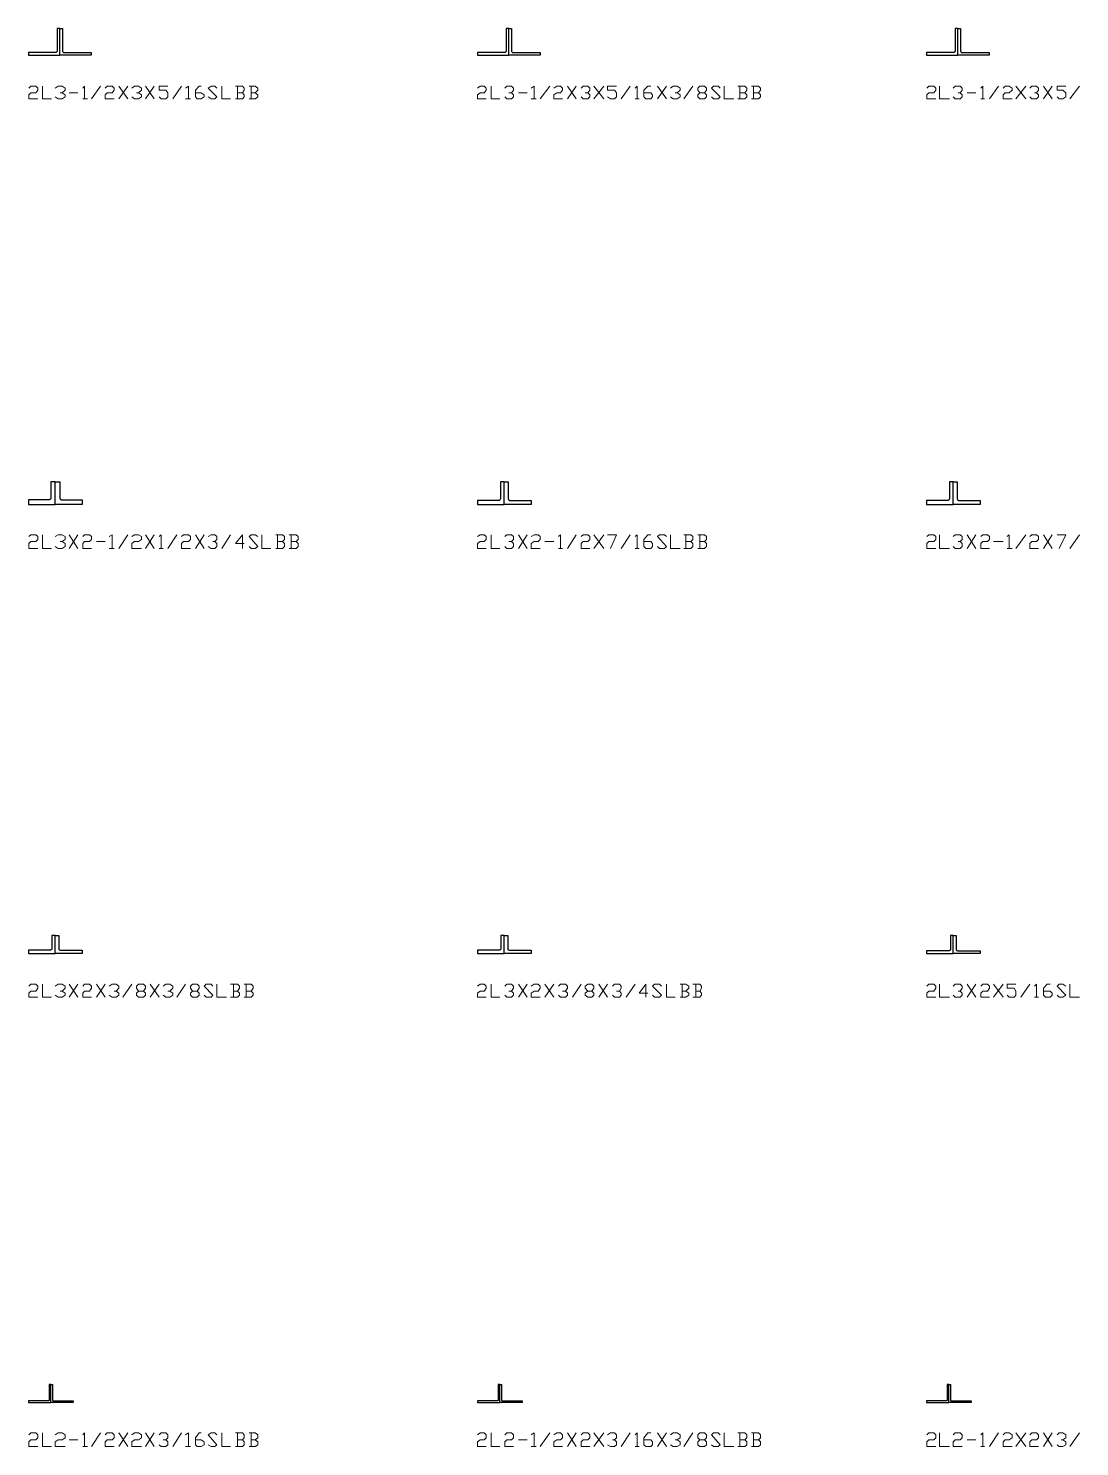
# Model space of a CAD drawing. Header units: inches. Extents: x 0 to 985, y -1555 to 12.
# Drawn here: x 500 to 617.1, y -1554.9 to -1397 of the extents above; entities that cross this region are included whole.
import ezdxf

# ---------------------------------------------------------------- set-up
doc = ezdxf.new("R2010")
doc.units = ezdxf.units.IN
doc.header["$MEASUREMENT"] = 0
doc.layers.add('AISC_STEEL', color=7, linetype='Continuous')

msp = doc.modelspace()

# ---------------------------------------------------------------- linework, layer by layer
at = {"color": 3, "lineweight": 0}
for points in [[(500.06, -1403.65), (500.27, -1403.43), (500.82, -1403.43), (501.04, -1403.65), (501.04, -1403.87), (500.82, -1404.19), (500.27, -1404.19), (500.06, -1404.41), (500.06, -1404.85), (501.04, -1404.85)], [(501.58, -1403.43), (501.58, -1404.85), (502.56, -1404.85)], [(503, -1403.65), (503.33, -1403.43), (503.76, -1403.43), (504.09, -1403.65), (504.09, -1403.87), (503.76, -1404.19), (503.55, -1404.19)], [(506.05, -1403.65), (506.27, -1403.43), (506.27, -1404.85)], [(507.04, -1404.85), (508.02, -1403.43)], [(508.56, -1403.65), (508.78, -1403.43), (509.33, -1403.43), (509.54, -1403.65), (509.54, -1403.87), (509.33, -1404.19), (508.78, -1404.19), (508.56, -1404.41), (508.56, -1404.85), (509.54, -1404.85)], [(510.09, -1404.85), (511.07, -1403.43)], [(510.09, -1403.43), (511.07, -1404.85)], [(511.51, -1403.65), (511.83, -1403.43), (512.27, -1403.43), (512.6, -1403.65), (512.6, -1403.87), (512.27, -1404.19), (512.05, -1404.19)], [(513.03, -1404.85), (514.02, -1403.43)], [(513.03, -1403.43), (514.02, -1404.85)], [(514.56, -1404.63), (514.78, -1404.85), (515.32, -1404.85), (515.54, -1404.63), (515.54, -1404.19), (515.32, -1403.87), (514.56, -1403.87), (514.56, -1403.43), (515.54, -1403.43)], [(516.09, -1404.85), (517.07, -1403.43)], [(517.5, -1403.65), (517.83, -1403.43), (517.83, -1404.85)], [(518.6, -1404.19), (519.25, -1404.19), (519.58, -1404.41), (519.58, -1404.63), (519.25, -1404.85), (518.81, -1404.85), (518.6, -1404.63), (518.6, -1403.87), (519.03, -1403.43), (519.25, -1403.43)], [(520.01, -1404.63), (520.34, -1404.85), (520.78, -1404.85), (520.99, -1404.63), (520.01, -1403.65), (520.34, -1403.43), (520.78, -1403.43), (520.99, -1403.65)], [(521.54, -1403.43), (521.54, -1404.85), (522.52, -1404.85)], [(523.83, -1404.19), (524.05, -1403.87), (524.05, -1403.65), (523.83, -1403.43), (523.07, -1403.43)], [(523.28, -1403.43), (523.28, -1404.85)], [(525.25, -1404.19), (525.57, -1403.87), (525.57, -1403.65), (525.25, -1403.43), (524.59, -1403.43)], [(524.81, -1403.43), (524.81, -1404.85)], [(550, -1403.65), (550.33, -1403.43), (550.77, -1403.43), (550.98, -1403.65), (550.98, -1403.87), (550.77, -1404.19), (550.33, -1404.19), (550, -1404.41), (550, -1404.85), (550.98, -1404.85)], [(551.53, -1403.43), (551.53, -1404.85), (552.51, -1404.85)], [(553.06, -1403.65), (553.27, -1403.43), (553.82, -1403.43), (554.04, -1403.65), (554.04, -1403.87), (553.82, -1404.19), (553.49, -1404.19)], [(556, -1403.65), (556.33, -1403.43), (556.33, -1404.85)], [(556.98, -1404.85), (558.07, -1403.43)], [(558.51, -1403.65), (558.84, -1403.43), (559.27, -1403.43), (559.49, -1403.65), (559.49, -1403.87), (559.27, -1404.19), (558.84, -1404.19), (558.51, -1404.41), (558.51, -1404.85), (559.49, -1404.85)], [(560.03, -1404.85), (561.02, -1403.43)], [(560.03, -1403.43), (561.02, -1404.85)], [(561.56, -1403.65), (561.78, -1403.43), (562.32, -1403.43), (562.54, -1403.65), (562.54, -1403.87), (562.32, -1404.19), (562, -1404.19)], [(562.98, -1404.85), (564.07, -1403.43)], [(562.98, -1403.43), (564.07, -1404.85)], [(564.51, -1404.63), (564.83, -1404.85), (565.27, -1404.85), (565.49, -1404.63), (565.49, -1404.19), (565.27, -1403.87), (564.51, -1403.87), (564.51, -1403.43), (565.49, -1403.43)], [(566.03, -1404.85), (567.01, -1403.43)], [(567.56, -1403.65), (567.78, -1403.43), (567.78, -1404.85)], [(568.54, -1404.19), (569.3, -1404.19), (569.52, -1404.41), (569.52, -1404.63), (569.3, -1404.85), (568.76, -1404.85), (568.54, -1404.63), (568.54, -1403.87), (568.98, -1403.43), (569.3, -1403.43)], [(570.07, -1404.85), (571.05, -1403.43)], [(570.07, -1403.43), (571.05, -1404.85)], [(571.49, -1403.65), (571.81, -1403.43), (572.25, -1403.43), (572.58, -1403.65), (572.58, -1403.87), (572.25, -1404.19), (572.03, -1404.19)], [(573.01, -1404.85), (573.99, -1403.43)], [(575.3, -1404.19), (575.52, -1404.41), (575.52, -1404.63), (575.3, -1404.85), (574.76, -1404.85), (574.54, -1404.63), (574.54, -1404.41), (574.76, -1404.19), (575.3, -1404.19), (575.52, -1403.87), (575.52, -1403.65), (575.3, -1403.43), (574.76, -1403.43), (574.54, -1403.65), (574.54, -1403.87), (574.76, -1404.19)], [(576.07, -1404.63), (576.28, -1404.85), (576.83, -1404.85), (577.05, -1404.63), (576.07, -1403.65), (576.28, -1403.43), (576.83, -1403.43), (577.05, -1403.65)], [(577.48, -1403.43), (577.48, -1404.85), (578.57, -1404.85)], [(579.77, -1404.19), (579.99, -1403.87), (579.99, -1403.65), (579.77, -1403.43), (579.01, -1403.43)], [(579.23, -1403.43), (579.23, -1404.85)], [(581.3, -1404.19), (581.52, -1403.87), (581.52, -1403.65), (581.3, -1403.43), (580.54, -1403.43)], [(580.75, -1403.43), (580.75, -1404.85)], [(600.06, -1403.65), (600.27, -1403.43), (600.82, -1403.43), (601.04, -1403.65), (601.04, -1403.87), (600.82, -1404.19), (600.27, -1404.19), (600.06, -1404.41), (600.06, -1404.85), (601.04, -1404.85)], [(601.47, -1403.43), (601.47, -1404.85), (602.56, -1404.85)], [(603, -1403.65), (603.22, -1403.43), (603.76, -1403.43), (603.98, -1403.65), (603.98, -1403.87), (603.76, -1404.19), (603.55, -1404.19)], [(606.05, -1403.65), (606.27, -1403.43), (606.27, -1404.85)], [(607.04, -1404.85), (608.02, -1403.43)], [(608.56, -1403.65), (608.78, -1403.43), (609.22, -1403.43), (609.54, -1403.65), (609.54, -1403.87), (609.22, -1404.19), (608.78, -1404.19), (608.56, -1404.41), (608.56, -1404.85), (609.54, -1404.85)], [(609.98, -1404.85), (611.07, -1403.43)], [(609.98, -1403.43), (611.07, -1404.85)], [(611.51, -1403.65), (611.73, -1403.43), (612.27, -1403.43), (612.49, -1403.65), (612.49, -1403.87), (612.27, -1404.19), (612.05, -1404.19)], [(613.03, -1404.85), (614.02, -1403.43)], [(613.03, -1403.43), (614.02, -1404.85)], [(614.56, -1404.63), (614.78, -1404.85), (615.21, -1404.85), (615.54, -1404.63), (615.54, -1404.19), (615.21, -1403.87), (614.56, -1403.87), (614.56, -1403.43), (615.54, -1403.43)], [(615.98, -1404.85), (617.07, -1403.43)], [(503.76, -1404.19), (504.09, -1404.41), (504.09, -1404.63), (503.76, -1404.85), (503.33, -1404.85), (503, -1404.63)], [(504.53, -1404.19), (505.51, -1404.19)], [(506.05, -1404.85), (506.6, -1404.85)], [(512.27, -1404.19), (512.6, -1404.41), (512.6, -1404.63), (512.27, -1404.85), (511.83, -1404.85), (511.51, -1404.63)], [(517.5, -1404.85), (518.05, -1404.85)], [(523.07, -1404.85), (523.83, -1404.85), (524.05, -1404.63), (524.05, -1404.41), (523.83, -1404.19), (523.28, -1404.19)], [(524.59, -1404.85), (525.25, -1404.85), (525.57, -1404.63), (525.57, -1404.41), (525.25, -1404.19), (524.81, -1404.19)], [(553.82, -1404.19), (554.04, -1404.41), (554.04, -1404.63), (553.82, -1404.85), (553.27, -1404.85), (553.06, -1404.63)], [(554.58, -1404.19), (555.56, -1404.19)], [(556, -1404.85), (556.55, -1404.85)], [(562.32, -1404.19), (562.54, -1404.41), (562.54, -1404.63), (562.32, -1404.85), (561.78, -1404.85), (561.56, -1404.63)], [(567.56, -1404.85), (568, -1404.85)], [(572.25, -1404.19), (572.58, -1404.41), (572.58, -1404.63), (572.25, -1404.85), (571.81, -1404.85), (571.49, -1404.63)], [(579.01, -1404.85), (579.77, -1404.85), (579.99, -1404.63), (579.99, -1404.41), (579.77, -1404.19), (579.23, -1404.19)], [(580.54, -1404.85), (581.3, -1404.85), (581.52, -1404.63), (581.52, -1404.41), (581.3, -1404.19), (580.75, -1404.19)], [(603.76, -1404.19), (603.98, -1404.41), (603.98, -1404.63), (603.76, -1404.85), (603.22, -1404.85), (603, -1404.63)], [(604.53, -1404.19), (605.51, -1404.19)], [(606.05, -1404.85), (606.49, -1404.85)], [(612.27, -1404.19), (612.49, -1404.41), (612.49, -1404.63), (612.27, -1404.85), (611.73, -1404.85), (611.51, -1404.63)], [(500.06, -1453.59), (500.27, -1453.38), (500.82, -1453.38), (501.04, -1453.59), (501.04, -1453.92), (500.82, -1454.14), (500.27, -1454.14), (500.06, -1454.36), (500.06, -1454.9), (501.04, -1454.9)], [(501.58, -1453.38), (501.58, -1454.9), (502.56, -1454.9)], [(503, -1453.59), (503.33, -1453.38), (503.76, -1453.38), (504.09, -1453.59), (504.09, -1453.92), (503.76, -1454.14), (503.55, -1454.14)], [(503.76, -1454.14), (504.09, -1454.36), (504.09, -1454.69), (503.76, -1454.9), (503.33, -1454.9), (503, -1454.69)], [(504.53, -1454.9), (505.51, -1453.38)], [(504.53, -1453.38), (505.51, -1454.9)], [(506.05, -1453.59), (506.27, -1453.38), (506.82, -1453.38), (507.04, -1453.59), (507.04, -1453.92), (506.82, -1454.14), (506.27, -1454.14), (506.05, -1454.36), (506.05, -1454.9), (507.04, -1454.9)], [(507.58, -1454.14), (508.56, -1454.14)], [(509, -1453.59), (509.33, -1453.38), (509.33, -1454.9)], [(510.09, -1454.9), (511.07, -1453.38)], [(511.51, -1453.59), (511.83, -1453.38), (512.27, -1453.38), (512.6, -1453.59), (512.6, -1453.92), (512.27, -1454.14), (511.83, -1454.14), (511.51, -1454.36), (511.51, -1454.9), (512.6, -1454.9)], [(513.03, -1454.9), (514.02, -1453.38)], [(513.03, -1453.38), (514.02, -1454.9)], [(514.56, -1453.59), (514.78, -1453.38), (514.78, -1454.9)], [(515.54, -1454.9), (516.52, -1453.38)], [(517.07, -1453.59), (517.29, -1453.38), (517.83, -1453.38), (518.05, -1453.59), (518.05, -1453.92), (517.83, -1454.14), (517.29, -1454.14), (517.07, -1454.36), (517.07, -1454.9), (518.05, -1454.9)], [(518.6, -1454.9), (519.58, -1453.38)], [(518.6, -1453.38), (519.58, -1454.9)], [(520.01, -1453.59), (520.34, -1453.38), (520.78, -1453.38), (520.99, -1453.59), (520.99, -1453.92), (520.78, -1454.14), (520.56, -1454.14)], [(520.78, -1454.14), (520.99, -1454.36), (520.99, -1454.69), (520.78, -1454.9), (520.34, -1454.9), (520.01, -1454.69)], [(521.54, -1454.9), (522.52, -1453.38)], [(524.05, -1454.36), (523.07, -1454.36), (523.83, -1453.38), (523.83, -1454.9)], [(524.59, -1454.69), (524.81, -1454.9), (525.25, -1454.9), (525.57, -1454.69), (524.59, -1453.59), (524.81, -1453.38), (525.25, -1453.38), (525.57, -1453.59)], [(526.01, -1453.38), (526.01, -1454.9), (526.99, -1454.9)], [(528.3, -1454.14), (528.52, -1453.92), (528.52, -1453.59), (528.3, -1453.38), (527.54, -1453.38)], [(527.54, -1454.9), (528.3, -1454.9), (528.52, -1454.69), (528.52, -1454.36), (528.3, -1454.14), (527.76, -1454.14)], [(527.76, -1453.38), (527.76, -1454.9)], [(529.83, -1454.14), (530.05, -1453.92), (530.05, -1453.59), (529.83, -1453.38), (529.06, -1453.38)], [(529.06, -1454.9), (529.83, -1454.9), (530.05, -1454.69), (530.05, -1454.36), (529.83, -1454.14), (529.28, -1454.14)], [(529.28, -1453.38), (529.28, -1454.9)], [(550, -1453.59), (550.33, -1453.38), (550.77, -1453.38), (550.98, -1453.59), (550.98, -1453.92), (550.77, -1454.14), (550.33, -1454.14), (550, -1454.36), (550, -1454.9), (550.98, -1454.9)], [(551.53, -1453.38), (551.53, -1454.9), (552.51, -1454.9)], [(553.06, -1453.59), (553.27, -1453.38), (553.82, -1453.38), (554.04, -1453.59), (554.04, -1453.92), (553.82, -1454.14), (553.49, -1454.14)], [(553.82, -1454.14), (554.04, -1454.36), (554.04, -1454.69), (553.82, -1454.9), (553.27, -1454.9), (553.06, -1454.69)], [(554.58, -1454.9), (555.56, -1453.38)], [(554.58, -1453.38), (555.56, -1454.9)], [(556, -1453.59), (556.33, -1453.38), (556.76, -1453.38), (556.98, -1453.59), (556.98, -1453.92), (556.76, -1454.14), (556.33, -1454.14), (556, -1454.36), (556, -1454.9), (556.98, -1454.9)], [(557.53, -1454.14), (558.51, -1454.14)], [(559.05, -1453.59), (559.27, -1453.38), (559.27, -1454.9)], [(560.03, -1454.9), (561.02, -1453.38)], [(561.56, -1453.59), (561.78, -1453.38), (562.32, -1453.38), (562.54, -1453.59), (562.54, -1453.92), (562.32, -1454.14), (561.78, -1454.14), (561.56, -1454.36), (561.56, -1454.9), (562.54, -1454.9)], [(562.98, -1454.9), (564.07, -1453.38)], [(562.98, -1453.38), (564.07, -1454.9)], [(564.51, -1453.38), (565.49, -1453.38), (564.83, -1454.9)], [(566.03, -1454.9), (567.01, -1453.38)], [(567.56, -1453.59), (567.78, -1453.38), (567.78, -1454.9)], [(568.54, -1454.14), (569.3, -1454.14), (569.52, -1454.36), (569.52, -1454.69), (569.3, -1454.9), (568.76, -1454.9), (568.54, -1454.69), (568.54, -1453.92), (568.98, -1453.38), (569.3, -1453.38)], [(570.07, -1454.69), (570.29, -1454.9), (570.83, -1454.9), (571.05, -1454.69), (570.07, -1453.59), (570.29, -1453.38), (570.83, -1453.38), (571.05, -1453.59)], [(571.49, -1453.38), (571.49, -1454.9), (572.58, -1454.9)], [(573.78, -1454.14), (573.99, -1453.92), (573.99, -1453.59), (573.78, -1453.38), (573.01, -1453.38)], [(573.01, -1454.9), (573.78, -1454.9), (573.99, -1454.69), (573.99, -1454.36), (573.78, -1454.14), (573.23, -1454.14)], [(573.23, -1453.38), (573.23, -1454.9)], [(575.3, -1454.14), (575.52, -1453.92), (575.52, -1453.59), (575.3, -1453.38), (574.54, -1453.38)], [(574.54, -1454.9), (575.3, -1454.9), (575.52, -1454.69), (575.52, -1454.36), (575.3, -1454.14), (574.76, -1454.14)], [(574.76, -1453.38), (574.76, -1454.9)], [(600.06, -1453.59), (600.27, -1453.38), (600.82, -1453.38), (601.04, -1453.59), (601.04, -1453.92), (600.82, -1454.14), (600.27, -1454.14), (600.06, -1454.36), (600.06, -1454.9), (601.04, -1454.9)], [(601.47, -1453.38), (601.47, -1454.9), (602.56, -1454.9)], [(603, -1453.59), (603.22, -1453.38), (603.76, -1453.38), (603.98, -1453.59), (603.98, -1453.92), (603.76, -1454.14), (603.55, -1454.14)], [(603.76, -1454.14), (603.98, -1454.36), (603.98, -1454.69), (603.76, -1454.9), (603.22, -1454.9), (603, -1454.69)], [(604.53, -1454.9), (605.51, -1453.38)], [(604.53, -1453.38), (605.51, -1454.9)], [(606.05, -1453.59), (606.27, -1453.38), (606.82, -1453.38), (607.04, -1453.59), (607.04, -1453.92), (606.82, -1454.14), (606.27, -1454.14), (606.05, -1454.36), (606.05, -1454.9), (607.04, -1454.9)], [(607.47, -1454.14), (608.56, -1454.14)], [(609, -1453.59), (609.22, -1453.38), (609.22, -1454.9)], [(609.98, -1454.9), (611.07, -1453.38)], [(611.51, -1453.59), (611.73, -1453.38), (612.27, -1453.38), (612.49, -1453.59), (612.49, -1453.92), (612.27, -1454.14), (611.73, -1454.14), (611.51, -1454.36), (611.51, -1454.9), (612.49, -1454.9)], [(613.03, -1454.9), (614.02, -1453.38)], [(613.03, -1453.38), (614.02, -1454.9)], [(614.56, -1453.38), (615.54, -1453.38), (614.78, -1454.9)], [(615.98, -1454.9), (617.07, -1453.38)], [(509, -1454.9), (509.54, -1454.9)], [(514.56, -1454.9), (515, -1454.9)], [(559.05, -1454.9), (559.49, -1454.9)], [(567.56, -1454.9), (568, -1454.9)], [(609, -1454.9), (609.54, -1454.9)], [(500.06, -1503.65), (500.27, -1503.43), (500.82, -1503.43), (501.04, -1503.65), (501.04, -1503.87), (500.82, -1504.19), (500.27, -1504.19), (500.06, -1504.41), (500.06, -1504.85), (501.04, -1504.85)], [(501.58, -1503.43), (501.58, -1504.85), (502.56, -1504.85)], [(503, -1503.65), (503.33, -1503.43), (503.76, -1503.43), (504.09, -1503.65), (504.09, -1503.87), (503.76, -1504.19), (503.55, -1504.19)], [(503.76, -1504.19), (504.09, -1504.41), (504.09, -1504.63), (503.76, -1504.85), (503.33, -1504.85), (503, -1504.63)], [(504.53, -1504.85), (505.51, -1503.43)], [(504.53, -1503.43), (505.51, -1504.85)], [(506.05, -1503.65), (506.27, -1503.43), (506.82, -1503.43), (507.04, -1503.65), (507.04, -1503.87), (506.82, -1504.19), (506.27, -1504.19), (506.05, -1504.41), (506.05, -1504.85), (507.04, -1504.85)], [(507.58, -1504.85), (508.56, -1503.43)], [(507.58, -1503.43), (508.56, -1504.85)], [(509, -1503.65), (509.33, -1503.43), (509.76, -1503.43), (510.09, -1503.65), (510.09, -1503.87), (509.76, -1504.19), (509.54, -1504.19)], [(509.76, -1504.19), (510.09, -1504.41), (510.09, -1504.63), (509.76, -1504.85), (509.33, -1504.85), (509, -1504.63)], [(510.53, -1504.85), (511.51, -1503.43)], [(512.82, -1504.19), (513.03, -1504.41), (513.03, -1504.63), (512.82, -1504.85), (512.27, -1504.85), (512.05, -1504.63), (512.05, -1504.41), (512.27, -1504.19), (512.82, -1504.19), (513.03, -1503.87), (513.03, -1503.65), (512.82, -1503.43), (512.27, -1503.43), (512.05, -1503.65), (512.05, -1503.87), (512.27, -1504.19)], [(513.58, -1504.85), (514.56, -1503.43)], [(513.58, -1503.43), (514.56, -1504.85)], [(515, -1503.65), (515.32, -1503.43), (515.76, -1503.43), (516.09, -1503.65), (516.09, -1503.87), (515.76, -1504.19), (515.54, -1504.19)], [(515.76, -1504.19), (516.09, -1504.41), (516.09, -1504.63), (515.76, -1504.85), (515.32, -1504.85), (515, -1504.63)], [(516.52, -1504.85), (517.5, -1503.43)], [(518.81, -1504.19), (519.03, -1504.41), (519.03, -1504.63), (518.81, -1504.85), (518.27, -1504.85), (518.05, -1504.63), (518.05, -1504.41), (518.27, -1504.19), (518.81, -1504.19), (519.03, -1503.87), (519.03, -1503.65), (518.81, -1503.43), (518.27, -1503.43), (518.05, -1503.65), (518.05, -1503.87), (518.27, -1504.19)], [(519.58, -1504.63), (519.79, -1504.85), (520.34, -1504.85), (520.56, -1504.63), (519.58, -1503.65), (519.79, -1503.43), (520.34, -1503.43), (520.56, -1503.65)], [(520.99, -1503.43), (520.99, -1504.85), (522.08, -1504.85)], [(523.28, -1504.19), (523.5, -1503.87), (523.5, -1503.65), (523.28, -1503.43), (522.52, -1503.43)], [(522.52, -1504.85), (523.28, -1504.85), (523.5, -1504.63), (523.5, -1504.41), (523.28, -1504.19), (522.85, -1504.19)], [(522.85, -1503.43), (522.85, -1504.85)], [(524.81, -1504.19), (525.03, -1503.87), (525.03, -1503.65), (524.81, -1503.43), (524.05, -1503.43)], [(524.05, -1504.85), (524.81, -1504.85), (525.03, -1504.63), (525.03, -1504.41), (524.81, -1504.19), (524.27, -1504.19)], [(524.27, -1503.43), (524.27, -1504.85)], [(550, -1503.65), (550.33, -1503.43), (550.77, -1503.43), (550.98, -1503.65), (550.98, -1503.87), (550.77, -1504.19), (550.33, -1504.19), (550, -1504.41), (550, -1504.85), (550.98, -1504.85)], [(551.53, -1503.43), (551.53, -1504.85), (552.51, -1504.85)], [(553.06, -1503.65), (553.27, -1503.43), (553.82, -1503.43), (554.04, -1503.65), (554.04, -1503.87), (553.82, -1504.19), (553.49, -1504.19)], [(553.82, -1504.19), (554.04, -1504.41), (554.04, -1504.63), (553.82, -1504.85), (553.27, -1504.85), (553.06, -1504.63)], [(554.58, -1504.85), (555.56, -1503.43)], [(554.58, -1503.43), (555.56, -1504.85)], [(556, -1503.65), (556.33, -1503.43), (556.76, -1503.43), (556.98, -1503.65), (556.98, -1503.87), (556.76, -1504.19), (556.33, -1504.19), (556, -1504.41), (556, -1504.85), (556.98, -1504.85)], [(557.53, -1504.85), (558.51, -1503.43)], [(557.53, -1503.43), (558.51, -1504.85)], [(559.05, -1503.65), (559.27, -1503.43), (559.82, -1503.43), (560.03, -1503.65), (560.03, -1503.87), (559.82, -1504.19), (559.49, -1504.19)], [(559.82, -1504.19), (560.03, -1504.41), (560.03, -1504.63), (559.82, -1504.85), (559.27, -1504.85), (559.05, -1504.63)], [(560.58, -1504.85), (561.56, -1503.43)], [(562.76, -1504.19), (562.98, -1504.41), (562.98, -1504.63), (562.76, -1504.85), (562.32, -1504.85), (562, -1504.63), (562, -1504.41), (562.32, -1504.19), (562.76, -1504.19), (562.98, -1503.87), (562.98, -1503.65), (562.76, -1503.43), (562.32, -1503.43), (562, -1503.65), (562, -1503.87), (562.32, -1504.19)], [(563.52, -1504.85), (564.51, -1503.43)], [(563.52, -1503.43), (564.51, -1504.85)], [(565.05, -1503.65), (565.27, -1503.43), (565.81, -1503.43), (566.03, -1503.65), (566.03, -1503.87), (565.81, -1504.19), (565.49, -1504.19)], [(565.81, -1504.19), (566.03, -1504.41), (566.03, -1504.63), (565.81, -1504.85), (565.27, -1504.85), (565.05, -1504.63)], [(566.58, -1504.85), (567.56, -1503.43)], [(568.98, -1504.41), (568, -1504.41), (568.76, -1503.43), (568.76, -1504.85)], [(569.52, -1504.63), (569.74, -1504.85), (570.29, -1504.85), (570.5, -1504.63), (569.52, -1503.65), (569.74, -1503.43), (570.29, -1503.43), (570.5, -1503.65)], [(571.05, -1503.43), (571.05, -1504.85), (572.03, -1504.85)], [(573.23, -1504.19), (573.56, -1503.87), (573.56, -1503.65), (573.23, -1503.43), (572.58, -1503.43)], [(572.58, -1504.85), (573.23, -1504.85), (573.56, -1504.63), (573.56, -1504.41), (573.23, -1504.19), (572.79, -1504.19)], [(572.79, -1503.43), (572.79, -1504.85)], [(574.76, -1504.19), (574.97, -1503.87), (574.97, -1503.65), (574.76, -1503.43), (573.99, -1503.43)], [(573.99, -1504.85), (574.76, -1504.85), (574.97, -1504.63), (574.97, -1504.41), (574.76, -1504.19), (574.32, -1504.19)], [(574.32, -1503.43), (574.32, -1504.85)], [(600.06, -1503.65), (600.27, -1503.43), (600.82, -1503.43), (601.04, -1503.65), (601.04, -1503.87), (600.82, -1504.19), (600.27, -1504.19), (600.06, -1504.41), (600.06, -1504.85), (601.04, -1504.85)], [(601.47, -1503.43), (601.47, -1504.85), (602.56, -1504.85)], [(603, -1503.65), (603.22, -1503.43), (603.76, -1503.43), (603.98, -1503.65), (603.98, -1503.87), (603.76, -1504.19), (603.55, -1504.19)], [(603.76, -1504.19), (603.98, -1504.41), (603.98, -1504.63), (603.76, -1504.85), (603.22, -1504.85), (603, -1504.63)], [(604.53, -1504.85), (605.51, -1503.43)], [(604.53, -1503.43), (605.51, -1504.85)], [(606.05, -1503.65), (606.27, -1503.43), (606.82, -1503.43), (607.04, -1503.65), (607.04, -1503.87), (606.82, -1504.19), (606.27, -1504.19), (606.05, -1504.41), (606.05, -1504.85), (607.04, -1504.85)], [(607.47, -1504.85), (608.56, -1503.43)], [(607.47, -1503.43), (608.56, -1504.85)], [(609, -1504.63), (609.22, -1504.85), (609.76, -1504.85), (609.98, -1504.63), (609.98, -1504.19), (609.76, -1503.87), (609, -1503.87), (609, -1503.43), (609.98, -1503.43)], [(610.53, -1504.85), (611.51, -1503.43)], [(612.05, -1503.65), (612.27, -1503.43), (612.27, -1504.85)], [(613.03, -1504.19), (613.8, -1504.19), (614.02, -1504.41), (614.02, -1504.63), (613.8, -1504.85), (613.25, -1504.85), (613.03, -1504.63), (613.03, -1503.87), (613.47, -1503.43), (613.8, -1503.43)], [(614.56, -1504.63), (614.78, -1504.85), (615.21, -1504.85), (615.54, -1504.63), (614.56, -1503.65), (614.78, -1503.43), (615.21, -1503.43), (615.54, -1503.65)], [(615.98, -1503.43), (615.98, -1504.85), (617.07, -1504.85)], [(612.05, -1504.85), (612.49, -1504.85)], [(500.06, -1553.59), (500.27, -1553.38), (500.82, -1553.38), (501.04, -1553.59), (501.04, -1553.92), (500.82, -1554.14), (500.27, -1554.14), (500.06, -1554.36), (500.06, -1554.9), (501.04, -1554.9)], [(501.58, -1553.38), (501.58, -1554.9), (502.56, -1554.9)], [(503, -1553.59), (503.33, -1553.38), (503.76, -1553.38), (504.09, -1553.59), (504.09, -1553.92), (503.76, -1554.14), (503.33, -1554.14), (503, -1554.36), (503, -1554.9), (504.09, -1554.9)], [(506.05, -1553.59), (506.27, -1553.38), (506.27, -1554.9)], [(507.04, -1554.9), (508.02, -1553.38)], [(508.56, -1553.59), (508.78, -1553.38), (509.33, -1553.38), (509.54, -1553.59), (509.54, -1553.92), (509.33, -1554.14), (508.78, -1554.14), (508.56, -1554.36), (508.56, -1554.9), (509.54, -1554.9)], [(510.09, -1554.9), (511.07, -1553.38)], [(510.09, -1553.38), (511.07, -1554.9)], [(511.51, -1553.59), (511.83, -1553.38), (512.27, -1553.38), (512.6, -1553.59), (512.6, -1553.92), (512.27, -1554.14), (511.83, -1554.14), (511.51, -1554.36), (511.51, -1554.9), (512.6, -1554.9)], [(513.03, -1554.9), (514.02, -1553.38)], [(513.03, -1553.38), (514.02, -1554.9)], [(514.56, -1553.59), (514.78, -1553.38), (515.32, -1553.38), (515.54, -1553.59), (515.54, -1553.92), (515.32, -1554.14), (515, -1554.14)], [(516.09, -1554.9), (517.07, -1553.38)], [(517.5, -1553.59), (517.83, -1553.38), (517.83, -1554.9)], [(518.6, -1554.14), (519.25, -1554.14), (519.58, -1554.36), (519.58, -1554.69), (519.25, -1554.9), (518.81, -1554.9), (518.6, -1554.69), (518.6, -1553.92), (519.03, -1553.38), (519.25, -1553.38)], [(520.01, -1554.69), (520.34, -1554.9), (520.78, -1554.9), (520.99, -1554.69), (520.01, -1553.59), (520.34, -1553.38), (520.78, -1553.38), (520.99, -1553.59)], [(521.54, -1553.38), (521.54, -1554.9), (522.52, -1554.9)], [(523.83, -1554.14), (524.05, -1553.92), (524.05, -1553.59), (523.83, -1553.38), (523.07, -1553.38)], [(523.28, -1553.38), (523.28, -1554.9)], [(525.25, -1554.14), (525.57, -1553.92), (525.57, -1553.59), (525.25, -1553.38), (524.59, -1553.38)], [(524.81, -1553.38), (524.81, -1554.9)], [(550, -1553.59), (550.33, -1553.38), (550.77, -1553.38), (550.98, -1553.59), (550.98, -1553.92), (550.77, -1554.14), (550.33, -1554.14), (550, -1554.36), (550, -1554.9), (550.98, -1554.9)], [(551.53, -1553.38), (551.53, -1554.9), (552.51, -1554.9)], [(553.06, -1553.59), (553.27, -1553.38), (553.82, -1553.38), (554.04, -1553.59), (554.04, -1553.92), (553.82, -1554.14), (553.27, -1554.14), (553.06, -1554.36), (553.06, -1554.9), (554.04, -1554.9)], [(556, -1553.59), (556.33, -1553.38), (556.33, -1554.9)], [(556.98, -1554.9), (558.07, -1553.38)], [(558.51, -1553.59), (558.84, -1553.38), (559.27, -1553.38), (559.49, -1553.59), (559.49, -1553.92), (559.27, -1554.14), (558.84, -1554.14), (558.51, -1554.36), (558.51, -1554.9), (559.49, -1554.9)], [(560.03, -1554.9), (561.02, -1553.38)], [(560.03, -1553.38), (561.02, -1554.9)], [(561.56, -1553.59), (561.78, -1553.38), (562.32, -1553.38), (562.54, -1553.59), (562.54, -1553.92), (562.32, -1554.14), (561.78, -1554.14), (561.56, -1554.36), (561.56, -1554.9), (562.54, -1554.9)], [(562.98, -1554.9), (564.07, -1553.38)], [(562.98, -1553.38), (564.07, -1554.9)], [(564.51, -1553.59), (564.83, -1553.38), (565.27, -1553.38), (565.49, -1553.59), (565.49, -1553.92), (565.27, -1554.14), (565.05, -1554.14)], [(566.03, -1554.9), (567.01, -1553.38)], [(567.56, -1553.59), (567.78, -1553.38), (567.78, -1554.9)], [(568.54, -1554.14), (569.3, -1554.14), (569.52, -1554.36), (569.52, -1554.69), (569.3, -1554.9), (568.76, -1554.9), (568.54, -1554.69), (568.54, -1553.92), (568.98, -1553.38), (569.3, -1553.38)], [(570.07, -1554.9), (571.05, -1553.38)], [(570.07, -1553.38), (571.05, -1554.9)], [(571.49, -1553.59), (571.81, -1553.38), (572.25, -1553.38), (572.58, -1553.59), (572.58, -1553.92), (572.25, -1554.14), (572.03, -1554.14)], [(573.01, -1554.9), (573.99, -1553.38)], [(575.3, -1554.14), (575.52, -1554.36), (575.52, -1554.69), (575.3, -1554.9), (574.76, -1554.9), (574.54, -1554.69), (574.54, -1554.36), (574.76, -1554.14), (575.3, -1554.14), (575.52, -1553.92), (575.52, -1553.59), (575.3, -1553.38), (574.76, -1553.38), (574.54, -1553.59), (574.54, -1553.92), (574.76, -1554.14)], [(576.07, -1554.69), (576.28, -1554.9), (576.83, -1554.9), (577.05, -1554.69), (576.07, -1553.59), (576.28, -1553.38), (576.83, -1553.38), (577.05, -1553.59)], [(577.48, -1553.38), (577.48, -1554.9), (578.57, -1554.9)], [(579.77, -1554.14), (579.99, -1553.92), (579.99, -1553.59), (579.77, -1553.38), (579.01, -1553.38)], [(579.23, -1553.38), (579.23, -1554.9)], [(581.3, -1554.14), (581.52, -1553.92), (581.52, -1553.59), (581.3, -1553.38), (580.54, -1553.38)], [(580.75, -1553.38), (580.75, -1554.9)], [(600.06, -1553.59), (600.27, -1553.38), (600.82, -1553.38), (601.04, -1553.59), (601.04, -1553.92), (600.82, -1554.14), (600.27, -1554.14), (600.06, -1554.36), (600.06, -1554.9), (601.04, -1554.9)], [(601.47, -1553.38), (601.47, -1554.9), (602.56, -1554.9)], [(603, -1553.59), (603.22, -1553.38), (603.76, -1553.38), (603.98, -1553.59), (603.98, -1553.92), (603.76, -1554.14), (603.22, -1554.14), (603, -1554.36), (603, -1554.9), (603.98, -1554.9)], [(606.05, -1553.59), (606.27, -1553.38), (606.27, -1554.9)], [(607.04, -1554.9), (608.02, -1553.38)], [(608.56, -1553.59), (608.78, -1553.38), (609.22, -1553.38), (609.54, -1553.59), (609.54, -1553.92), (609.22, -1554.14), (608.78, -1554.14), (608.56, -1554.36), (608.56, -1554.9), (609.54, -1554.9)], [(609.98, -1554.9), (611.07, -1553.38)], [(609.98, -1553.38), (611.07, -1554.9)], [(611.51, -1553.59), (611.73, -1553.38), (612.27, -1553.38), (612.49, -1553.59), (612.49, -1553.92), (612.27, -1554.14), (611.73, -1554.14), (611.51, -1554.36), (611.51, -1554.9), (612.49, -1554.9)], [(613.03, -1554.9), (614.02, -1553.38)], [(613.03, -1553.38), (614.02, -1554.9)], [(614.56, -1553.59), (614.78, -1553.38), (615.21, -1553.38), (615.54, -1553.59), (615.54, -1553.92), (615.21, -1554.14), (615, -1554.14)], [(615.98, -1554.9), (617.07, -1553.38)], [(504.53, -1554.14), (505.51, -1554.14)], [(506.05, -1554.9), (506.6, -1554.9)], [(515.32, -1554.14), (515.54, -1554.36), (515.54, -1554.69), (515.32, -1554.9), (514.78, -1554.9), (514.56, -1554.69)], [(517.5, -1554.9), (518.05, -1554.9)], [(523.07, -1554.9), (523.83, -1554.9), (524.05, -1554.69), (524.05, -1554.36), (523.83, -1554.14), (523.28, -1554.14)], [(524.59, -1554.9), (525.25, -1554.9), (525.57, -1554.69), (525.57, -1554.36), (525.25, -1554.14), (524.81, -1554.14)], [(554.58, -1554.14), (555.56, -1554.14)], [(556, -1554.9), (556.55, -1554.9)], [(565.27, -1554.14), (565.49, -1554.36), (565.49, -1554.69), (565.27, -1554.9), (564.83, -1554.9), (564.51, -1554.69)], [(567.56, -1554.9), (568, -1554.9)], [(572.25, -1554.14), (572.58, -1554.36), (572.58, -1554.69), (572.25, -1554.9), (571.81, -1554.9), (571.49, -1554.69)], [(579.01, -1554.9), (579.77, -1554.9), (579.99, -1554.69), (579.99, -1554.36), (579.77, -1554.14), (579.23, -1554.14)], [(580.54, -1554.9), (581.3, -1554.9), (581.52, -1554.69), (581.52, -1554.36), (581.3, -1554.14), (580.75, -1554.14)], [(604.53, -1554.14), (605.51, -1554.14)], [(606.05, -1554.9), (606.49, -1554.9)], [(615.21, -1554.14), (615.54, -1554.36), (615.54, -1554.69), (615.21, -1554.9), (614.78, -1554.9), (614.56, -1554.69)]]:
    msp.add_lwpolyline(points, dxfattribs=at)
at = {"layer": 'AISC_STEEL'}
for points in [[(500, -1400), (503.5, -1400), (503.5, -1397), (503.19, -1397), (503.19, -1399.53), (503.19, -1399.55), (503.18, -1399.57), (503.18, -1399.59), (503.17, -1399.61), (503.15, -1399.63), (503.14, -1399.64), (503.13, -1399.65), (503.11, -1399.67), (503.09, -1399.68), (503.07, -1399.68), (503.05, -1399.69), (503.03, -1399.69), (500, -1399.69)], [(507, -1400), (503.5, -1400), (503.5, -1397), (503.81, -1397), (503.81, -1399.53), (503.81, -1399.55), (503.82, -1399.57), (503.82, -1399.59), (503.83, -1399.61), (503.85, -1399.63), (503.86, -1399.64), (503.87, -1399.65), (503.89, -1399.67), (503.91, -1399.68), (503.93, -1399.68), (503.95, -1399.69), (503.97, -1399.69), (507, -1399.69)], [(550, -1400), (553.5, -1400), (553.5, -1397), (553.19, -1397), (553.19, -1399.53), (553.19, -1399.55), (553.18, -1399.57), (553.18, -1399.59), (553.17, -1399.61), (553.15, -1399.63), (553.14, -1399.64), (553.13, -1399.65), (553.11, -1399.67), (553.09, -1399.68), (553.07, -1399.68), (553.05, -1399.69), (553.03, -1399.69), (550, -1399.69)], [(557, -1400), (553.5, -1400), (553.5, -1397), (553.81, -1397), (553.81, -1399.53), (553.81, -1399.55), (553.82, -1399.57), (553.82, -1399.59), (553.83, -1399.61), (553.85, -1399.63), (553.86, -1399.64), (553.87, -1399.65), (553.89, -1399.67), (553.91, -1399.68), (553.93, -1399.68), (553.95, -1399.69), (553.97, -1399.69), (557, -1399.69)], [(600, -1400), (603.5, -1400), (603.5, -1397), (603.19, -1397), (603.19, -1399.53), (603.19, -1399.55), (603.18, -1399.57), (603.18, -1399.59), (603.17, -1399.61), (603.15, -1399.63), (603.14, -1399.64), (603.13, -1399.65), (603.11, -1399.67), (603.09, -1399.68), (603.07, -1399.68), (603.05, -1399.69), (603.03, -1399.69), (600, -1399.69)], [(607, -1400), (603.5, -1400), (603.5, -1397), (603.81, -1397), (603.81, -1399.53), (603.81, -1399.55), (603.82, -1399.57), (603.82, -1399.59), (603.83, -1399.61), (603.85, -1399.63), (603.86, -1399.64), (603.87, -1399.65), (603.89, -1399.67), (603.91, -1399.68), (603.93, -1399.68), (603.95, -1399.69), (603.97, -1399.69), (607, -1399.69)], [(500, -1450), (503, -1450), (503, -1447.5), (502.5, -1447.5), (502.5, -1449.25), (502.5, -1449.28), (502.49, -1449.31), (502.49, -1449.33), (502.48, -1449.36), (502.46, -1449.38), (502.45, -1449.41), (502.43, -1449.43), (502.41, -1449.45), (502.38, -1449.46), (502.36, -1449.48), (502.33, -1449.49), (502.31, -1449.49), (502.28, -1449.5), (502.25, -1449.5), (500, -1449.5)], [(506, -1450), (503, -1450), (503, -1447.5), (503.5, -1447.5), (503.5, -1449.25), (503.5, -1449.28), (503.51, -1449.31), (503.51, -1449.33), (503.52, -1449.36), (503.54, -1449.38), (503.55, -1449.41), (503.57, -1449.43), (503.59, -1449.45), (503.62, -1449.46), (503.64, -1449.48), (503.67, -1449.49), (503.69, -1449.49), (503.72, -1449.5), (503.75, -1449.5), (506, -1449.5)], [(550, -1450), (553, -1450), (553, -1447.5), (552.56, -1447.5), (552.56, -1449.34), (552.56, -1449.37), (552.55, -1449.4), (552.55, -1449.43), (552.53, -1449.45), (552.52, -1449.48), (552.5, -1449.5), (552.48, -1449.52), (552.45, -1449.53), (552.43, -1449.55), (552.4, -1449.55), (552.37, -1449.56), (552.34, -1449.56), (550, -1449.56)], [(556, -1450), (553, -1450), (553, -1447.5), (553.44, -1447.5), (553.44, -1449.34), (553.44, -1449.37), (553.45, -1449.4), (553.45, -1449.43), (553.47, -1449.45), (553.48, -1449.48), (553.5, -1449.5), (553.52, -1449.52), (553.55, -1449.53), (553.57, -1449.55), (553.6, -1449.55), (553.63, -1449.56), (553.66, -1449.56), (556, -1449.56)], [(600, -1450), (603, -1450), (603, -1447.5), (602.56, -1447.5), (602.56, -1449.34), (602.56, -1449.37), (602.55, -1449.4), (602.55, -1449.43), (602.53, -1449.45), (602.52, -1449.48), (602.5, -1449.5), (602.48, -1449.52), (602.45, -1449.53), (602.43, -1449.55), (602.4, -1449.55), (602.37, -1449.56), (602.34, -1449.56), (600, -1449.56)], [(606, -1450), (603, -1450), (603, -1447.5), (603.44, -1447.5), (603.44, -1449.34), (603.44, -1449.37), (603.45, -1449.4), (603.45, -1449.43), (603.47, -1449.45), (603.48, -1449.48), (603.5, -1449.5), (603.52, -1449.52), (603.55, -1449.53), (603.57, -1449.55), (603.6, -1449.55), (603.63, -1449.56), (603.66, -1449.56), (606, -1449.56)], [(500, -1500), (503, -1500), (503, -1498), (502.62, -1498), (502.62, -1499.44), (502.62, -1499.46), (502.62, -1499.49), (502.61, -1499.51), (502.6, -1499.53), (502.59, -1499.55), (502.57, -1499.57), (502.55, -1499.59), (502.53, -1499.6), (502.51, -1499.61), (502.49, -1499.62), (502.46, -1499.62), (502.44, -1499.62), (500, -1499.62)], [(506, -1500), (503, -1500), (503, -1498), (503.38, -1498), (503.38, -1499.44), (503.38, -1499.46), (503.38, -1499.49), (503.39, -1499.51), (503.4, -1499.53), (503.41, -1499.55), (503.43, -1499.57), (503.45, -1499.59), (503.47, -1499.6), (503.49, -1499.61), (503.51, -1499.62), (503.54, -1499.62), (503.56, -1499.62), (506, -1499.62)], [(550, -1500), (553, -1500), (553, -1498), (552.62, -1498), (552.62, -1499.44), (552.62, -1499.46), (552.62, -1499.49), (552.61, -1499.51), (552.6, -1499.53), (552.59, -1499.55), (552.57, -1499.57), (552.55, -1499.59), (552.53, -1499.6), (552.51, -1499.61), (552.49, -1499.62), (552.46, -1499.62), (552.44, -1499.62), (550, -1499.62)], [(556, -1500), (553, -1500), (553, -1498), (553.38, -1498), (553.38, -1499.44), (553.38, -1499.46), (553.38, -1499.49), (553.39, -1499.51), (553.4, -1499.53), (553.41, -1499.55), (553.43, -1499.57), (553.45, -1499.59), (553.47, -1499.6), (553.49, -1499.61), (553.51, -1499.62), (553.54, -1499.62), (553.56, -1499.62), (556, -1499.62)], [(600, -1500), (603, -1500), (603, -1498), (602.69, -1498), (602.69, -1499.53), (602.69, -1499.55), (602.68, -1499.57), (602.68, -1499.59), (602.67, -1499.61), (602.65, -1499.63), (602.64, -1499.64), (602.63, -1499.65), (602.61, -1499.67), (602.59, -1499.68), (602.57, -1499.68), (602.55, -1499.69), (602.53, -1499.69), (600, -1499.69)], [(606, -1500), (603, -1500), (603, -1498), (603.31, -1498), (603.31, -1499.53), (603.31, -1499.55), (603.32, -1499.57), (603.32, -1499.59), (603.33, -1499.61), (603.35, -1499.63), (603.36, -1499.64), (603.37, -1499.65), (603.39, -1499.67), (603.41, -1499.68), (603.43, -1499.68), (603.45, -1499.69), (603.47, -1499.69), (606, -1499.69)], [(500, -1550), (502.5, -1550), (502.5, -1548), (502.31, -1548), (502.31, -1549.72), (502.31, -1549.73), (502.31, -1549.74), (502.3, -1549.75), (502.3, -1549.77), (502.29, -1549.78), (502.28, -1549.78), (502.28, -1549.79), (502.26, -1549.8), (502.25, -1549.8), (502.24, -1549.81), (502.23, -1549.81), (502.22, -1549.81), (500, -1549.81)], [(505, -1550), (502.5, -1550), (502.5, -1548), (502.69, -1548), (502.69, -1549.72), (502.69, -1549.73), (502.69, -1549.74), (502.7, -1549.75), (502.7, -1549.77), (502.71, -1549.78), (502.72, -1549.78), (502.72, -1549.79), (502.74, -1549.8), (502.75, -1549.8), (502.76, -1549.81), (502.77, -1549.81), (502.78, -1549.81), (505, -1549.81)], [(550, -1550), (552.5, -1550), (552.5, -1548), (552.31, -1548), (552.31, -1549.72), (552.31, -1549.73), (552.31, -1549.74), (552.3, -1549.75), (552.3, -1549.77), (552.29, -1549.78), (552.28, -1549.78), (552.28, -1549.79), (552.26, -1549.8), (552.25, -1549.8), (552.24, -1549.81), (552.23, -1549.81), (552.22, -1549.81), (550, -1549.81)], [(555, -1550), (552.5, -1550), (552.5, -1548), (552.69, -1548), (552.69, -1549.72), (552.69, -1549.73), (552.69, -1549.74), (552.7, -1549.75), (552.7, -1549.77), (552.71, -1549.78), (552.72, -1549.78), (552.72, -1549.79), (552.74, -1549.8), (552.75, -1549.8), (552.76, -1549.81), (552.77, -1549.81), (552.78, -1549.81), (555, -1549.81)], [(600, -1550), (602.5, -1550), (602.5, -1548), (602.31, -1548), (602.31, -1549.72), (602.31, -1549.73), (602.31, -1549.74), (602.3, -1549.75), (602.3, -1549.77), (602.29, -1549.78), (602.28, -1549.78), (602.28, -1549.79), (602.26, -1549.8), (602.25, -1549.8), (602.24, -1549.81), (602.23, -1549.81), (602.22, -1549.81), (600, -1549.81)], [(605, -1550), (602.5, -1550), (602.5, -1548), (602.69, -1548), (602.69, -1549.72), (602.69, -1549.73), (602.69, -1549.74), (602.7, -1549.75), (602.7, -1549.77), (602.71, -1549.78), (602.72, -1549.78), (602.72, -1549.79), (602.74, -1549.8), (602.75, -1549.8), (602.76, -1549.81), (602.77, -1549.81), (602.78, -1549.81), (605, -1549.81)]]:
    msp.add_lwpolyline(points, close=True, dxfattribs=at)

doc.saveas('drawing.dxf')
